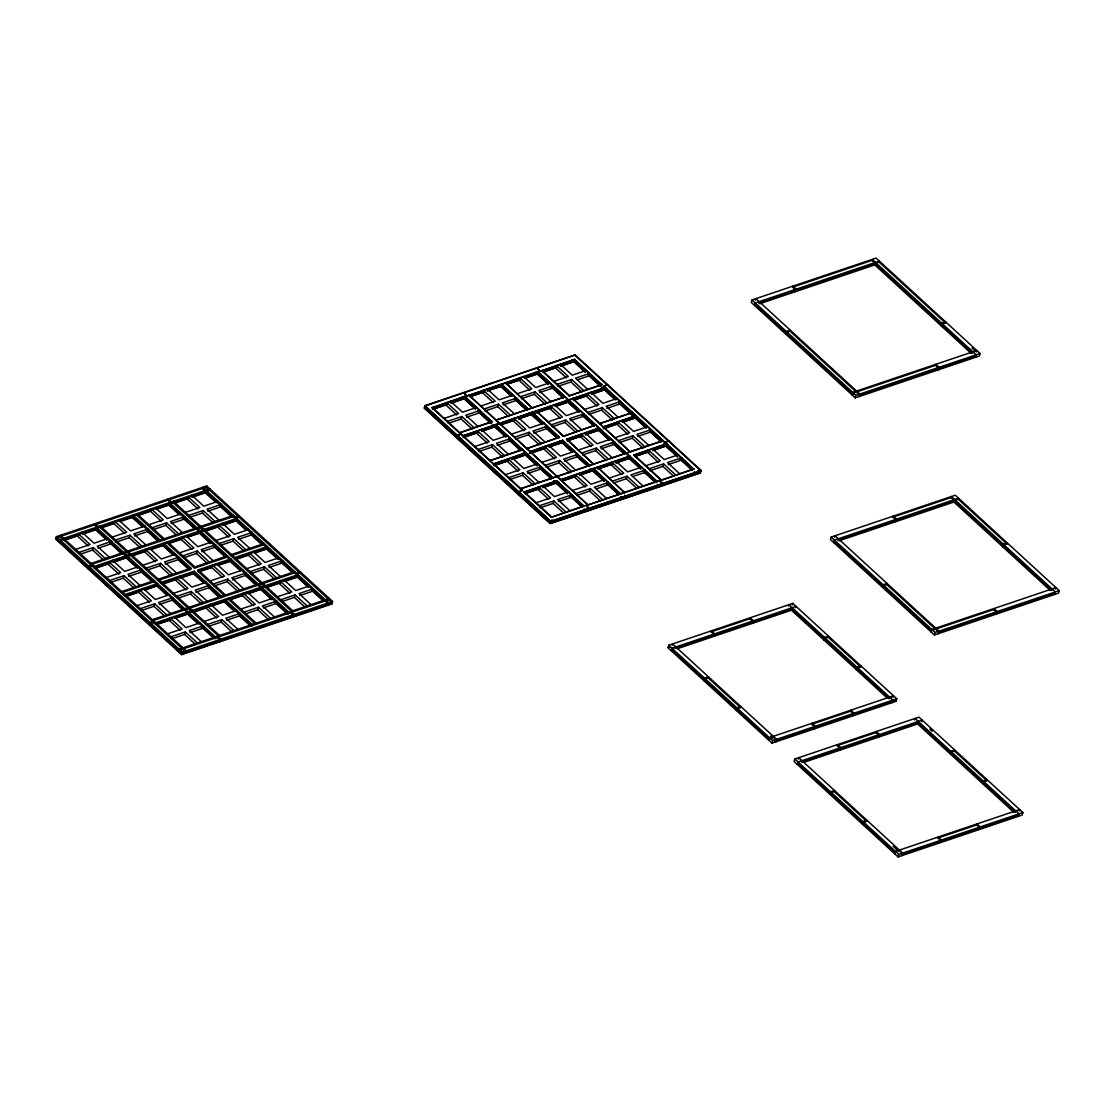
<?xml version="1.0" encoding="UTF-8"?>
<svg xmlns="http://www.w3.org/2000/svg" width="1115" height="1115" viewBox="0 0 1115 1115"><rect width="100%" height="100%" fill="white"/><g stroke="black" fill="none" stroke-linecap="round" stroke-linejoin="round"><path stroke-width="1.5" d="M55.75 539.144L56.461 536.636L206.707 485.959L332.604 601.459L331.894 603.968L181.633 654.658L55.75 539.144L57.046 538.698M63.29 539.576L63.639 538.322M217.606 636.149L217.258 637.39L220.533 640.4L220.881 639.146L217.606 636.149L216.282 637.724L96.322 527.297L95.611 529.806L106.817 540.078M98.273 526.642L97.911 527.897L94.65 524.886L94.998 523.646L98.273 526.642L96.935 528.217L96.322 527.297M79.709 554.42L92.657 550.043L93.367 547.549L105.409 558.601L109.326 557.291L97.27 546.225L111.653 541.374L110.942 543.883L97.995 548.245M91.012 563.451L90.663 564.706L233.105 516.649L233.467 515.395L91.012 563.451L91.486 565.458L92.657 564.957L92.294 566.197L88.392 567.521L88.754 566.267L92.657 564.957M123.347 553.681L123.695 552.427M116.294 542.071L129.242 537.709L129.953 535.2L142.009 546.266L145.912 544.942L133.856 533.89L148.239 529.026L147.528 531.534L134.581 535.897M127.249 552.357L127.612 551.103M126.26 557.932L126.971 555.423M110.357 582.546L123.305 578.169L124.016 575.675L136.072 586.727M130.525 555.368L130.873 554.113M171.445 501.959L171.097 503.213L167.821 500.203L168.17 498.949L172.072 502.879L173.396 501.304L292.743 610.797L292.381 612.051L173.048 502.544L173.396 501.304M152.88 529.736L165.828 525.36L166.539 522.865L178.595 533.918L182.498 532.608L170.442 521.541L184.825 516.691L184.128 519.186L171.166 523.562M146.943 570.197L159.891 565.835L160.602 563.326L172.658 574.392M141.006 610.672L153.954 606.295L154.664 603.8L166.72 614.853M153.968 621.208L153.605 622.449L149.703 623.773L150.051 622.518L153.968 621.208L154.428 623.201L298.04 574.657L297.329 577.152L284.255 581.57M155.598 622.7L155.25 623.954L297.691 575.911M159.306 604.497L172.254 600.135L172.964 597.626L158.581 602.476L170.623 613.543M206.15 487.952L206.707 485.959M205.369 492.774L206.08 490.279M196.519 528.998L196.867 527.743M189.466 517.388L202.414 513.025L203.125 510.517L215.181 521.583L219.084 520.259L207.028 509.193L221.411 504.342L220.714 506.851L207.766 511.214M200.421 527.674L200.784 526.419M199.432 533.249L200.143 530.74M190.944 568.204L158.26 579.229L157.898 580.483L190.581 569.458L190.944 568.204L163.557 543.089L162.846 545.583L173.118 555.005M183.529 557.862L196.477 553.486L197.188 550.991L209.244 562.044M203.697 530.67L204.059 529.43M194.498 568.148L194.846 566.894L227.53 555.869L227.167 557.124L194.498 568.148L167.111 543.019L167.459 541.765L194.846 566.894M180.045 578.253L193.508 573.709L194.219 571.214L221.592 596.33L221.244 597.584L193.857 572.469L161.173 583.493L161.536 582.239L194.219 571.214M184.644 609.933L185.006 608.679M177.606 598.323L190.554 593.961L191.25 591.452L203.306 602.518M198.122 569.89L225.495 595.02L225.146 596.274L197.759 571.145L198.122 569.89L230.805 558.866L230.094 561.375L217.829 565.5M188.351 609.361L188.909 607.354M187.571 614.184L188.282 611.675M171.668 638.797L184.616 634.421L185.327 631.926L197.369 642.979M191.836 611.619L192.184 610.365M182.414 649.836L182.972 647.829M181.633 654.658L182.344 652.15L332.604 601.459M195.892 592.149L208.84 587.786L209.55 585.277L195.167 590.142L207.209 601.194M235.098 516.9L234.749 518.154L238.652 516.83L239 515.576L233.927 517.402L233.467 515.395M220.115 545.514L233.063 541.151L233.774 538.643L245.83 549.709M214.192 585.988L227.139 581.612L227.836 579.117L239.892 590.169M215.655 636.804L215.306 638.059L95.96 528.552M209.69 625.961L221.202 622.086L221.913 619.578L233.969 630.644M238.415 539.339L251.363 534.977L252.074 532.468L237.676 537.332L249.732 548.385M232.478 579.814L245.425 575.452L246.136 572.943L231.753 577.793L243.809 588.859M257.83 585.25L258.178 583.995M250.777 573.64L263.725 569.277L264.436 566.768L276.478 577.835M261.523 584.678L262.081 582.671M260.743 589.5L261.454 586.992M246.276 613.626L257.788 609.738L258.499 607.243L270.555 618.295M265.008 586.936L265.356 585.682M296.409 573.152L296.046 574.406L299.949 573.082L300.311 571.828L296.409 573.152L296.869 575.159L298.04 574.657M281.426 601.765L294.374 597.403L295.085 594.894L307.141 605.961M290.792 611.466L290.43 612.706L293.705 615.717L294.053 614.463L290.792 611.466L291.405 612.386L292.743 610.797M325.064 601.027L325.427 599.772M328.758 600.455L329.329 598.462L179.069 649.153L178.358 651.648L179.668 651.216M424.968 405.623L424.327 407.867L550.211 523.381L700.471 472.69L701.112 470.432L575.215 354.932L424.968 405.623L550.852 521.123L701.112 470.432M432.007 407.797L464.83 396.271L492.063 421.902L459.38 432.927L432.007 407.797L464.676 396.773L492.063 421.902M464.119 398.78L464.83 396.271M466.781 395.616L463.506 392.619L466.641 396.118L539.953 370.933L536.677 367.936L539.953 370.933M448.216 423.393L461.164 419.031L461.861 416.522L473.917 427.589M459.38 432.927L492.203 421.4M461.164 433.93L457.108 435.742L461.164 433.93L522.461 490.182L518.419 491.994L522.461 490.182M487.701 390.598L500.774 386.194L501.416 383.936L528.649 409.553L501.276 384.438M484.802 411.045L497.75 406.682L498.461 404.174L510.503 415.24M494.767 426.906L495.478 424.411L553.375 478.154L495.339 424.899M478.865 451.519L491.813 447.157L492.523 444.648L504.579 455.714M537.291 374.096L538.001 371.588L657.195 481.596L537.862 372.089M521.388 398.71L534.336 394.334L535.047 391.839L547.089 402.891M541.765 370.779L574.587 359.253L601.821 384.87L569.138 395.895L541.765 370.779L574.448 359.755L601.821 384.87M518.35 418.724L531.423 414.32L532.064 412.062L559.451 437.192L526.628 448.704L559.451 437.192M515.451 439.171L528.399 434.808L529.109 432.299L541.165 443.366M512.426 459.199L525.5 454.781L526.127 452.537L493.304 464.063L525.987 453.038M509.513 479.645L522.461 475.283L523.172 472.774L535.228 483.84M523.966 492.189L556.789 480.663L584.023 506.28L551.34 517.304L523.966 492.189L556.636 481.164L584.023 506.28M575.075 355.434L700.959 470.934L550.712 521.625L424.829 406.111L575.215 354.932M574.587 359.253L573.877 361.748L560.678 366.208M557.974 386.361L570.922 381.999L571.633 379.49L583.689 390.557M569.138 395.895L601.961 384.368M554.936 406.376L568.009 401.971L568.65 399.714M552.037 426.836L564.984 422.46L565.695 419.965L577.751 431.017M563.214 436.369L596.037 424.843L563.214 436.369L535.967 410.738L563.354 435.867M549.012 446.85L562.085 442.446L562.713 440.188L589.96 465.819L562.573 440.69L529.89 451.714L562.713 440.188M546.099 467.296L559.047 462.934L559.758 460.425L571.814 471.492M566.629 438.864L593.863 464.495L566.49 439.366L599.299 427.839L598.671 430.097L585.598 434.502M556.078 483.157L556.789 480.663M540.176 507.771L553.124 503.409L553.821 500.9L565.876 511.966M551.34 517.304L584.162 505.778M550.211 523.381L550.852 521.123M602.964 388.132L605.501 387.504M603.466 386.375L607.508 384.564L603.466 386.375L664.763 442.627L668.819 440.815L664.763 442.627M604.525 389.874L605.236 387.379M588.622 414.487L601.57 410.125L602.281 407.616L614.337 418.683M582.685 454.962L595.633 450.599L596.344 448.091L608.4 459.143M579.661 474.976L592.734 470.572L593.375 468.314L620.609 493.945L593.236 468.816M576.762 495.436L589.71 491.06L590.42 488.565L602.462 499.618M585.974 505.625L659.286 480.44L662.561 483.436L659.146 480.941L585.974 505.625L590.629 509.973M589.25 508.621L586.114 505.123M622.184 422.167L635.257 417.763L635.898 415.505L603.076 427.031L635.745 416.007M619.285 442.613L632.233 438.251L632.93 435.742L644.986 446.808M629.25 458.474L629.961 455.979L560.552 479.84L629.822 456.467M613.348 483.088L626.296 478.725L627.006 476.216L639.048 487.283M633.724 455.157L666.547 443.631L693.781 469.248L661.097 480.272L633.724 455.157L666.408 444.132L693.781 469.248M664.275 444.383L666.812 443.756M665.836 446.139L666.547 443.631M649.933 470.739L662.881 466.377L663.592 463.868L675.648 474.934M661.097 480.272L693.92 468.76M751.998 299.949L751.287 302.458L855.261 397.86L979.374 355.992L980.085 353.497L876.097 258.081L751.998 299.949L855.972 395.365L980.085 353.497M755.468 300.13L755.9 298.639L859.874 394.041L859.177 396.55M754.562 305.454L755.259 302.959L879.373 261.091L879.094 262.095L795.999 290.123L792.723 287.113L793.016 286.109L796.291 289.12L795.999 290.123M758.744 303.141L759.176 301.635M667.983 647.745L668.693 645.25L792.807 603.382L896.781 698.784L896.07 701.293L771.97 743.161L667.983 647.745L669.446 647.257M672.22 645.237L672.596 643.926L776.584 739.343L775.873 741.837L774.437 740.527M675.467 648.345L675.871 646.937M795.58 291.614L795.859 290.625L794.228 289.12M785.657 333.984L785.936 332.995L754.841 304.451M786.075 332.493L786.354 331.49L790.27 330.165L789.977 331.169L786.075 332.493L852.418 393.358L935.513 365.33L935.792 364.326L939.067 367.337L938.788 368.34L859.595 395.045L789.977 331.169M711.077 631.857L711.37 630.853L714.631 633.85L714.353 634.853L711.077 631.857L749.851 618.769L750.13 617.78L753.405 620.776L753.113 621.78L714.353 634.853M713.182 634.421L713.935 636.358L712.903 635.425M705.238 679.146L703.732 680.554L704.959 680.15M704.164 679.049L704.443 678.045L708.346 676.735L708.067 677.739L704.164 679.049L736.639 708.861L740.541 707.537L740.834 706.534L736.917 707.858L736.639 708.861M792.96 608.79L752.973 622.282L752.695 623.285L751.677 622.337M737.712 708.945L736.207 710.353L737.684 709.865M792.723 287.113L871.916 260.408L872.195 259.405L976.183 354.807L975.472 357.316M759.705 303.726L874.759 264.91L875.47 262.401M788.528 606.016L788.89 604.692L892.878 700.109L892.167 702.617L891.15 701.669M792.361 604.943L792.807 603.382M791.455 610.198L792.166 607.703M856.32 392.048L856.613 391.044M795.706 607.703L796.068 606.379L671.969 648.247L671.258 650.756L672.47 650.338M855.261 397.86L855.972 395.365M772.932 737.656L773.308 736.332M771.97 743.161L772.667 740.653L896.781 698.784M831.163 537.082L830.452 539.59L934.426 634.993L1058.539 593.124L1059.25 590.629L955.262 495.213L831.163 537.082L935.137 632.498L1059.25 590.629M834.633 537.263L835.065 535.757L939.039 631.174L938.342 633.682M833.727 542.587L834.424 540.092L958.538 498.224L958.259 499.213L896.209 520.148L892.934 517.151L893.213 516.147L896.488 519.158L896.209 520.148M838.341 538.768L837.909 540.273L896.056 520.649L895.777 521.653M825.448 638.588L823.943 640.01L825.644 639.425M824.361 638.505L824.64 637.501L828.557 636.177L828.264 637.181L824.361 638.505L856.836 668.303L860.752 666.993L861.031 665.99L857.128 667.3L856.836 668.303M794.814 759.008L794.103 761.503L898.091 856.919L1022.204 815.051L1022.915 812.542L918.927 717.14L794.814 759.008L898.802 854.411L1022.915 812.542M798.298 759.19L798.73 757.684L902.704 853.1L901.993 855.595M797.378 764.514L798.089 762.005L922.203 720.137L921.771 721.642M811.79 724.262L812.068 723.259L815.344 726.269L815.065 727.259L811.79 724.262L850.55 711.189L850.843 710.185L854.118 713.182L853.825 714.185L815.065 727.259M801.992 760.695L801.574 762.186L840.334 749.113L840.055 750.116M813.894 726.827L814.633 728.764L813.615 727.83M941.102 325.775L941.381 324.786L972.475 353.316L972.907 351.81M941.534 324.284L941.813 323.28L945.715 321.956L945.436 322.96L941.534 324.284L871.916 260.408M938.356 369.832L938.635 368.828L975.75 356.312M857.923 668.387L856.418 669.808L857.644 669.39M837.212 745.614L837.49 744.611L840.766 747.607L840.473 748.611L837.212 745.614L875.972 732.527L876.251 731.524L879.526 734.534L879.247 735.538L840.473 748.611M882.439 587.284L882.718 586.295L834.006 541.583M882.871 585.793L883.15 584.79L887.052 583.466L886.773 584.469L882.871 585.793L931.582 630.491L993.632 609.557L993.925 608.553L997.2 611.564L996.908 612.553L938.76 632.177L886.773 584.469M829.867 794.312L830.145 793.309L797.671 763.51M830.285 792.807L830.563 791.803L834.48 790.493L834.187 791.497L830.285 792.807L862.759 822.605L866.676 821.295L866.954 820.292L863.052 821.616L862.759 822.605M891.429 700.666L892.446 701.614L853.686 714.687L853.407 715.691L852.376 714.743M976.392 351.992L976.81 350.486L852.696 392.355L851.985 394.863L853.951 394.208M889.212 698.506L889.603 697.098M878.815 737.043L879.108 736.039L917.868 722.952L950.342 752.764L950.064 753.754L952.015 753.099M893.017 697.502L893.505 695.788L769.406 737.656L768.695 740.151L769.908 739.747M892.934 517.151L951.081 497.527L951.36 496.537L1055.348 591.94L1054.637 594.448M862.341 824.11L862.62 823.107L895.094 852.905M838.926 540.831L953.924 502.043L954.635 499.534M931.164 631.996L931.861 629.487L1055.975 587.619L1055.557 589.124M935.485 629.167L935.778 628.177M934.426 634.993L935.137 632.498M914.593 719.955L915.025 718.45L1018.999 813.866L1018.302 816.361M805.169 761.88L917.589 723.956L918.3 721.461M894.815 853.909L895.526 851.414L1019.64 809.546L1019.208 811.037M899.011 851.595L899.429 850.09M898.091 856.919L898.802 854.411M1002.65 546.74L1002.929 545.737L1051.64 590.434L1052.072 588.943M1003.068 545.235L1003.347 544.232L1007.263 542.921L1006.97 543.925L1003.068 545.235L951.081 497.527M950.496 752.263L950.774 751.259L954.677 749.935L954.398 750.939L950.496 752.263L982.97 782.061L986.873 780.737L987.165 779.733L983.249 781.058L982.97 782.061M996.489 614.058L996.768 613.055L1054.915 593.445M937.91 838.02L938.203 837.017L941.478 840.013L941.185 841.017L937.91 838.02L976.684 824.933L976.963 823.943L980.238 826.94L979.96 827.943L941.185 841.017M940.767 842.522L941.046 841.518L902.286 854.592L900.641 853.1M982.538 783.566L982.831 782.563L1015.305 812.361L1015.737 810.856M979.527 829.449L979.806 828.445L1018.58 815.372M466.641 396.118L539.813 371.434M433.136 409.01L447.84 404.048M451.115 402.947L466.14 397.874M469.722 396.661L484.44 391.7M506.321 384.313L521.026 379.365M524.287 378.25L537.36 373.846L548.566 384.118M542.615 372.075L557.611 367.016M560.761 365.957L573.946 361.497M433.066 409.247L447.812 404.285M451.087 403.184L466.07 398.125M470.725 396.55L483.826 392.132M487.102 391.031L501.834 386.055M506.754 384.396L519.841 379.978M524.761 378.32L537.862 373.901M542.768 372.243L557.5 367.281M57.841 537.988L55.889 538.643L181.773 654.157L332.033 603.466L330.946 602.462M759.984 302.722L795.859 290.625M59.374 540.9L209.634 490.21L209.982 488.955L59.736 539.646L59.025 542.141L60.322 541.709M59.165 541.653L60.461 541.207M64.712 539.771L79.444 534.81M82.719 533.695L97.702 528.649M100.726 527.618L115.458 522.656M120.085 521.095L133.647 516.524M138.162 514.991L151.626 510.461M155.473 509.165L169.898 504.287M174.177 502.851L189.146 497.806M192.324 496.732L206.819 491.84M64.572 540.273L79.416 535.27M82.719 534.155L97.562 529.151M101.563 527.799L113.814 523.66M119.946 521.597L133.493 517.025M138.023 515.492L151.487 510.963M157.257 509.011L169.759 504.788M174.038 503.353L188.881 498.335M192.184 497.234L206.679 492.342M444.202 418.376L458.6 413.512L446.544 402.459L445.833 404.968L456.676 414.919M476.886 407.351L462.502 412.202L450.446 401.135M480.788 406.027L495.185 401.177L483.13 390.111L482.419 392.619L493.262 402.571M513.471 395.003L499.088 399.853L487.032 388.8M517.388 393.693L531.771 388.828L519.715 377.776L519.005 380.271L529.862 390.236M550.057 382.668L535.674 387.518L523.618 376.452M553.974 381.344L568.357 376.494L556.301 365.427L555.591 367.936L566.448 377.887M586.643 370.319L572.26 375.17L560.204 364.117M447.477 421.372L461.861 416.522M484.063 409.038L498.461 404.174M520.649 396.689L535.047 391.839M557.235 384.354L571.633 379.49M466.502 417.219L479.45 412.857L480.161 410.348L465.777 415.198L477.833 426.264M503.088 404.884L516.036 400.508L516.747 398.013L502.363 402.863L514.419 413.916M539.674 392.536L552.622 388.173L553.333 385.665L538.949 390.515L551.005 401.581M577.709 379.713L589.208 375.825L589.919 373.316L575.535 378.18L587.591 389.233M75.709 549.388L90.092 544.538L78.036 533.486L77.325 535.981L88.169 545.932M108.378 538.364L93.995 543.228L81.939 532.162M112.294 537.054L126.678 532.203L114.622 521.137L113.911 523.646L124.769 533.597M144.964 526.029L130.58 530.879L118.525 519.827M148.88 524.705L163.264 519.855L151.208 508.802L150.497 511.297L161.354 521.249M181.55 513.681L167.166 518.545L155.11 507.478M185.466 512.37L199.85 507.52L187.794 496.454L187.083 498.963L197.94 508.914M218.15 501.346L203.752 506.196L191.696 495.13M78.97 552.399L93.367 547.549M115.556 540.05L129.953 535.2M152.156 527.716L166.539 522.865M188.742 515.367L203.125 510.517M605.57 387.253L462.655 435.923L605.097 387.881M463.798 437.136L478.502 432.174M481.764 431.073L494.837 426.655L506.043 436.941M500.384 424.787L515.088 419.825M536.97 412.439L551.674 407.491M573.556 400.104L588.26 395.142M591.535 394.041L604.595 389.623M463.087 437.596L478.433 432.425M481.694 431.324L497.374 426.028M500.649 424.927L513.708 420.522M518.614 418.864L551.27 407.839M556.176 406.195L569.235 401.79M573.486 400.355L588.19 395.393M591.452 394.292L606.811 389.107M89.479 567.828L88.043 568.775L89.339 568.329M236.38 519.646L93.939 567.702L94.287 566.448L236.728 518.405L236.032 520.9L222.958 525.318M95.36 567.897L110.064 562.936M113.34 561.835L127.709 556.984M132.239 555.465L145.689 550.921M149.535 549.625L164.95 544.427M168.936 543.075L181.759 538.754M187.32 536.872L200.881 532.301M205.118 530.879L219.822 525.918M223.098 524.817L236.171 520.398M95.221 568.399L109.925 563.437M113.186 562.336L127.57 557.486M132.086 555.967L145.549 551.423M151.319 549.486L164.156 545.151M168.797 543.576L181.048 539.451M187.181 537.374L200.742 532.803M204.979 531.381L219.683 526.419M474.865 446.502L489.248 441.651L477.192 430.585L476.481 433.094L487.339 443.045M507.534 435.477L493.151 440.327L481.095 429.261M511.45 434.153L525.834 429.303L513.778 418.236L513.067 420.745L523.925 430.697M544.134 423.129L529.736 427.979L517.695 416.926M548.036 421.818L562.42 416.954L550.364 405.902L549.653 408.397L560.511 418.362M580.72 410.794L566.322 415.644L554.28 404.578M584.622 409.47L599.006 404.62L586.95 393.553L586.253 396.062L597.096 406.013M617.306 398.445L602.922 403.296L590.866 392.243M478.14 449.498L492.523 444.648M514.726 437.164L529.109 432.299M551.312 424.815L565.695 419.965M587.898 412.48L602.281 407.616M497.151 445.345L510.113 440.982L510.809 438.474L496.426 443.324L508.482 454.39M533.75 433.01L546.698 428.634L547.395 426.139L533.012 430.989L545.068 442.042M570.336 420.662L583.284 416.299L583.995 413.79L569.598 418.641L581.654 429.707M606.922 408.327L619.87 403.951L620.581 401.456L606.184 406.306L618.24 417.358M106.357 577.528L120.741 572.664L108.685 561.612L107.974 564.106L118.831 574.072M139.041 566.504L124.643 571.354L112.601 560.288M142.943 565.18L157.327 560.329L145.271 549.263L144.574 551.772L155.417 561.723M175.626 554.155L161.229 559.005L149.187 547.953M179.529 552.831L193.912 547.981L181.856 536.928L181.16 539.423L192.003 549.374M212.212 541.806L197.829 546.671L185.773 535.604M216.115 540.496L230.498 535.646L218.456 524.58L217.746 527.088L228.589 537.04M248.798 529.472L234.415 534.322L222.359 523.269M109.632 580.525L124.016 575.675M146.218 568.176L160.602 563.326M182.804 555.841L197.188 550.991M219.39 543.493L233.774 538.643M128.657 576.371L141.605 572.009L142.302 569.5L127.918 574.35L139.974 585.417M165.243 564.023L178.191 559.66L178.902 557.152L164.504 562.016L176.56 573.068M201.829 551.688L214.777 547.312L215.488 544.817L201.09 549.667L213.146 560.734M566.49 439.366L599.159 428.341M494.447 465.262L509.151 460.3M529.402 453.471L545.737 447.951M567.619 440.578L582.323 435.617M604.205 428.23L618.909 423.268M493.736 465.722L508.44 460.76M511.701 459.659L528.036 454.153M531.298 453.052L544.371 448.648M549.263 446.99L563.967 442.028M567.228 440.927L581.932 435.965M585.194 434.864L599.898 429.916M603.159 428.815L617.863 423.853M622.755 422.195L635.829 417.791M157.271 584.804L124.587 595.828L124.95 594.574L157.619 583.549L156.922 586.058L144.657 590.197M197.759 571.145L230.443 560.12M267.029 547.772L234.345 558.796L234.708 557.556L267.391 546.531L266.68 549.026L254.429 553.165M126.427 595.898L139.236 591.563M144.797 589.696L157.062 585.556M163.013 583.549L175.822 579.229M181.397 577.347L193.648 573.208L203.92 582.629M199.599 571.201L212.408 566.88M217.983 565.012L230.234 560.873M236.185 558.866L248.993 554.545M254.568 552.664L266.82 548.524M126.274 596.4L138.539 592.26M162.748 584.093L177.174 579.243M199.46 571.702L211.711 567.577M236.046 559.368L248.297 555.228M505.513 474.628L519.897 469.777L507.841 458.711L507.144 461.22L517.987 471.171M538.197 463.603L523.813 468.453L511.757 457.387M542.099 462.279L556.483 457.429L544.441 446.362L543.73 448.871L554.573 458.822M574.783 451.254L560.399 456.105L548.343 445.052M578.685 449.944L593.068 445.08L581.027 434.028L580.316 436.522L591.159 446.488M611.368 438.92L596.985 443.77L584.929 432.704M615.271 437.596L629.668 432.745L617.612 421.679L616.902 424.188L627.745 434.139M647.954 426.571L633.571 431.421L621.515 420.369M508.788 477.624L523.172 472.774M545.374 465.289L559.758 460.425M581.96 452.941L596.344 448.091M618.546 440.606L632.93 435.742M527.813 473.471L540.761 469.108L541.472 466.6L527.074 471.464L539.13 482.516M564.399 461.136L577.347 456.76L578.058 454.265L563.674 459.115L575.716 470.168M600.985 448.788L613.933 444.425L614.644 441.916L600.26 446.767L612.302 457.833M637.571 436.453L650.519 432.076L651.23 429.582L636.846 434.432L648.902 445.484M137.006 605.654L151.389 600.79L139.347 589.737L138.636 592.232L149.48 602.198M169.689 594.63L155.306 599.48L143.25 588.413M173.592 593.305L187.989 588.455L175.933 577.389L175.222 579.898L186.066 589.849M206.275 582.281L191.892 587.131L179.836 576.079M210.178 580.957L224.575 576.107L212.519 565.054L211.808 567.549L222.652 577.5M242.861 569.932L228.477 574.796L216.422 563.73M246.763 568.622L261.161 563.772L249.105 552.706L248.394 555.214L259.238 565.166M279.447 557.598L265.063 562.448L253.007 551.395M140.281 608.651L154.664 603.8M176.867 596.302L191.25 591.452M213.453 583.967L227.836 579.117M250.039 571.619L264.436 566.768M269.063 567.465L282.011 563.103L282.722 560.594L268.339 565.458L280.395 576.511M525.095 493.387L539.799 488.426M543.075 487.325L558.754 482.028M561.681 481.039L576.399 476.077M598.281 468.704L612.985 463.742M616.247 462.641L629.32 458.223L640.526 468.509M634.867 456.356L649.571 451.394M652.832 450.293L665.906 445.889M525.026 493.638L539.73 488.677M543.005 487.576L558.685 482.279M561.946 481.178L576.65 476.216M579.912 475.115L594.616 470.154M597.877 469.053L612.581 464.105M615.842 462.99L630.546 458.042M634.797 456.606L649.501 451.645M652.763 450.544L668.108 445.373M150.79 624.079L149.34 625.027L150.65 624.581M156.671 624.163L171.375 619.201M174.637 618.086L189.02 613.25M193.662 611.675L206.679 607.285M209.996 606.17L225.606 600.901M230.248 599.34L242.819 595.089M246.582 593.821L262.192 588.553M266.429 587.131L281.133 582.169M284.395 581.068L297.468 576.65M156.518 624.651L171.236 619.703M176.128 618.044L188.867 613.738M193.397 612.219L206.86 607.675M212.617 605.738L225.453 601.403M230.108 599.828L242.359 595.703M248.492 593.64L262.053 589.054M266.29 587.633L280.994 582.671M536.162 502.754L550.559 497.903L538.503 486.837L537.792 489.346L548.636 499.297M568.845 491.729L554.462 496.579L542.406 485.527M572.748 490.405L587.145 485.555L575.089 474.502L574.378 476.997L585.222 486.948M605.431 479.38L591.048 484.245L578.992 473.178M609.347 478.07L623.731 473.206L611.675 462.154L610.964 464.662L621.822 474.614M642.017 467.046L627.634 471.896L615.578 460.829M645.933 465.722L660.317 460.871L648.261 449.805L647.55 452.314L658.408 462.265M678.603 454.697L664.219 459.547L652.163 448.495M539.437 505.75L553.821 500.9M576.023 493.415L590.42 488.565M612.609 481.067L627.006 476.216M649.195 468.732L663.592 463.868M558.462 501.597L571.41 497.234L572.12 494.726L557.737 499.59L569.793 510.642M596.483 488.774L607.996 484.886L608.706 482.391L594.323 487.241L606.379 498.307M633.083 476.426L644.582 472.551L645.292 470.042L630.909 474.892L642.965 485.959M668.22 464.579L681.167 460.202L681.878 457.707L667.495 462.558L679.551 473.61M167.654 633.78L182.052 628.916L169.996 617.863L169.285 620.358L180.128 630.323M200.338 622.755L185.954 627.606L173.898 616.539M204.254 621.431L218.638 616.581L206.582 605.515L205.871 608.023L216.728 617.975M236.924 610.407L222.54 615.257L210.484 604.205M240.84 609.097L255.224 604.232L243.168 593.18L242.457 595.675L253.314 605.64M273.51 598.058L259.126 602.922L247.07 591.856M277.426 596.748L291.809 591.898L279.754 580.831L279.043 583.34L289.9 593.292M310.109 585.723L295.712 590.574L283.656 579.521M170.93 636.777L185.327 631.926M207.515 624.442L221.913 619.578M244.115 612.093L258.499 607.243M280.701 599.745L295.085 594.894M189.954 632.623L202.902 628.261L203.613 625.752L189.229 630.602L201.285 641.669M226.54 620.288L239.488 615.912L240.199 613.417L225.815 618.268L237.871 629.32M263.126 607.94L276.074 603.577L276.785 601.069L262.401 605.919L274.457 616.985M299.726 595.591L312.674 591.229L313.371 588.72L298.987 593.584L311.043 604.637M178.721 650.393L328.967 599.717M178.498 651.146L180.463 650.491M673 649.264L671.537 649.752L704.011 679.551M714.213 635.355L675.035 648.066M677.586 648.623L792.681 609.793M772.151 738.088L768.974 739.161L736.499 709.349M889.422 698.52L891.373 697.865M814.926 727.76L776.152 740.848L774.312 739.147M879.094 262.095L945.436 322.96M971.946 347.922L975.277 350.974M874.759 264.91L971.165 353.357M935.513 365.33L938.788 368.34M958.259 499.213L1006.97 543.925M953.924 502.043L1050.274 590.448M993.632 609.557L996.908 612.553M697.851 470.614L700.401 472.941L550.141 523.632L424.257 408.118M603.605 385.874L664.902 442.125M571.772 359.504L585.305 371.922M587.633 374.069L600.441 385.818M602.421 387.63L615.801 399.909M618.295 402.194L631.982 414.752M635.257 417.763L646.449 428.035M648.944 430.32L661.39 441.735M663.732 443.882L677.112 456.16M679.593 458.446L692.039 469.861M694.38 472.007L696.485 474.265L694.311 472.258M571.702 359.755L585.431 372.354M587.758 374.487L614.936 399.435M618.797 402.961L645.738 427.686M649.585 431.226L661.139 441.819M663.662 444.132L677.822 457.122M680.387 459.478L691.955 470.098M570.922 381.999L581.765 391.95M601.57 410.125L612.428 420.076M632.233 438.251L643.076 448.202M662.881 466.377L673.725 476.328M541.904 370.278L569.291 395.393M633.864 454.655L661.251 479.785M954.398 750.939L986.873 780.737M929.896 729.085L932.21 731.217M661.265 482.948L663.815 485.29M828.264 637.181L860.752 666.993M894.843 700.164L896.07 701.293M551.047 386.403L563.493 397.832M568.009 401.971L579.215 412.243M581.709 414.529L594.156 425.958M598.671 430.097L609.863 440.383M612.358 442.655L624.804 454.084M643.007 470.781L655.453 482.21M535.284 372.257L548.496 384.368M550.977 386.654L563.423 398.083M565.807 400.257L578.518 411.923M582.337 415.435L593.779 425.93M596.33 428.258L609.041 439.937M612.86 443.436L624.302 453.93M626.839 456.272L640.832 469.094M642.937 471.032L655.383 482.461M657.362 484.272L659.899 486.6M917.589 723.956L1013.939 812.375M790.716 608.26L824.222 639.007M856.696 668.805L889.185 698.603M790.437 609.264L886.871 697.739M534.336 394.334L545.179 404.299M564.984 422.46L575.842 432.425M595.633 450.599L606.49 460.551M626.296 478.725L637.139 488.677M624.679 495.297L627.229 497.625M531.925 412.564L559.298 437.679M500.774 386.194L511.98 396.466M514.461 398.752L526.907 410.167M531.423 414.32L542.629 424.592M545.124 426.878L557.57 438.293M562.085 442.446L572.037 451.575M575.772 455.004L588.218 466.418M592.734 470.572L603.94 480.844M606.421 483.13L618.867 494.544M498.698 384.605L511.423 396.271M515.228 399.769L526.67 410.264M529.221 412.606L541.932 424.271M545.751 427.77L557.193 438.279M559.744 440.606L572.455 452.272M576.274 455.77L587.716 466.279M590.253 468.607L604.246 481.443M606.783 483.771L618.226 494.279M620.776 496.607L623.313 498.949M875.972 732.527L879.247 735.538M976.684 824.933L979.96 827.943M749.851 618.769L753.113 621.78M850.55 711.189L853.825 714.185M751.956 621.348L752.973 622.282M852.668 713.753L853.686 714.687M497.75 406.682L508.593 416.634M528.399 434.808L539.242 444.76M559.047 462.934L569.904 472.885M589.71 491.06L600.553 501.011M586.574 508.37L588.678 510.628L586.504 508.621M464.188 398.529L475.394 408.815M477.875 411.087L491.562 423.658M508.524 439.212L520.97 450.641M525.5 454.781L536.691 465.067M539.186 467.352L551.632 478.767M553.96 480.913L567.354 493.192M569.835 495.478L582.281 506.893M462.112 396.94L475.311 409.052M477.805 411.337L490.252 422.766M492.593 424.899L505.346 436.62M509.165 440.118L520.607 450.613M523.144 452.955L537.137 465.777M539.674 468.119L551.131 478.614M553.667 480.955L567.66 493.792M569.765 495.729L582.211 507.144M584.19 508.956L586.727 511.283M461.164 419.031L472.007 428.982M491.813 447.157L502.656 457.108M522.461 475.283L533.318 485.234M553.124 503.409L563.967 513.36M432.146 407.31L459.519 432.425M524.106 491.687L551.479 516.803M461.025 434.432L522.322 490.684M551.939 520.064L554.043 522.308L551.869 520.315M834.187 791.497L866.676 821.295M893.213 846.271L897.854 850.536M708.067 677.739L740.541 707.537M770.855 735.97L772.876 737.837M668.693 645.25L772.667 740.653M330.807 602.964L331.894 603.968M328.34 604.037L202.456 488.523L202.805 487.269L328.688 602.783L327.991 605.278L326.89 604.288M204.421 491.269L217.063 502.879M219.39 505.011L232.464 516.998M235.028 519.353L246.582 529.96M250.429 533.486L263.265 545.263M265.732 547.535L278.652 559.396M281.217 561.751L292.771 572.343M295.837 575.159L308.451 586.727M312.019 590.002L323.587 600.623M327.029 603.786L328.131 604.776M204.282 491.771L215.46 502.043M219.251 505.513L231.864 517.081M235.209 520.148L246.29 530.322M251.433 535.033L261.69 544.455M265.593 548.023L277.956 559.382M281.175 562.336L292.451 572.678M295.698 575.661L308.311 587.229M312.102 590.699L323.448 601.124M202.414 513.025L213.258 522.977M233.063 541.151L243.92 551.103M263.725 569.277L274.569 579.229M294.374 597.403L305.217 607.354M292.395 615.466L293.356 616.971L292.255 615.968M169.145 503.868L288.478 613.375L288.827 612.121L169.494 502.614L168.783 505.123L178.735 514.252M168.923 504.621L180.128 514.893M182.623 517.179L195.055 528.594M198.484 531.744L210.86 543.089M214.08 546.043L225.355 556.385M229.146 559.869L240.506 570.295M245.161 574.573L255.906 584.427M259.795 587.995L272.088 599.271M274.583 601.556L288.269 614.128M182.47 517.681L194.916 529.095M198.345 532.245L210.707 543.59M213.927 546.545L225.202 556.887M228.993 560.371L240.352 570.796M245.495 575.507L255.753 584.929M259.656 588.497L271.949 599.772M274.429 602.058L286.876 613.487M165.828 525.36L176.672 535.312M196.477 553.486L207.334 563.437M227.139 581.612L237.983 591.563M257.788 609.738L268.631 619.703M132.546 516.217L159.933 541.332L160.281 540.078L132.908 514.963L132.197 517.458L142.469 526.879M163.208 544.343L190.581 569.458M224.505 600.595L251.892 625.71L252.241 624.456L224.868 599.34L224.157 601.835L234.429 611.257M132.337 516.956L142.608 526.378M147.278 530.67L158.009 540.51M162.999 545.082L174.261 555.437M177.494 558.392L188.756 568.734M208.575 586.922L219.321 596.762M224.296 601.347L234.568 610.755M239.237 615.048L251.683 626.463M147.598 531.59L157.87 541.012M178.247 559.716L188.519 569.138M193.508 573.709L203.766 583.131M208.909 587.842L219.167 597.264M239.558 615.968L249.83 625.39M129.242 537.709L140.086 547.66M159.891 565.835L170.748 575.786M190.554 593.961L201.397 603.912M221.202 622.086L232.045 632.038M219.223 640.149L220.171 641.655L219.084 640.651M95.751 529.304L106.956 539.576M109.437 541.862L121.883 553.291M125.312 556.427L136.671 566.852M141.549 571.326L152.072 580.985M155.961 584.553L167.32 594.978M171.822 599.103L182.721 609.111M186.623 612.679L198.916 623.954M201.397 626.24L215.097 638.811M109.298 542.364L121.744 553.779M125.173 556.929L137.535 568.274M140.755 571.228L152.03 581.57M155.821 585.054L167.18 595.48M172.323 600.191L182.581 609.612M186.484 613.18L197.522 623.313M201.258 626.741L213.704 638.17M92.657 550.043L103.5 560.009M123.305 578.169L134.148 588.135M153.954 606.295L164.811 616.261M184.616 634.421L195.46 644.386M185.898 652.08L60.015 536.58L60.363 535.325L186.247 650.826L185.536 653.334L184.449 652.331M184.588 651.829L185.689 652.832M56.461 536.636L182.344 652.15M100.225 525.987L99.876 527.242L219.209 636.735L219.571 635.48L100.225 525.987M136.81 513.639L136.462 514.893L163.835 540.022L164.198 538.768L136.81 513.639M121.674 591.577L121.312 592.832L153.995 581.807L154.358 580.553L121.674 591.577M152.323 619.703L151.975 620.957L294.416 572.901L294.764 571.647L152.323 619.703M231.432 554.545L231.084 555.8L263.753 544.775L264.116 543.521L231.432 554.545M228.77 598.016L228.422 599.271L255.795 624.4L256.157 623.146L228.77 598.016M468.732 394.961L587.926 504.97L468.732 394.961M505.318 382.612L532.552 408.243L505.318 382.612M496.105 420.09L565.375 396.717L496.105 420.09M490.182 460.551L522.851 449.526L490.182 460.551M520.83 488.677L663.272 440.62L520.83 488.677M572.553 398.403L630.449 452.146L572.553 398.403M599.94 423.519L632.623 412.494L599.94 423.519M597.278 467.004L624.511 492.621L597.278 467.004M206.359 487.199L56.098 537.89L181.996 653.404L332.242 602.713L206.359 487.199"/></g></svg>
